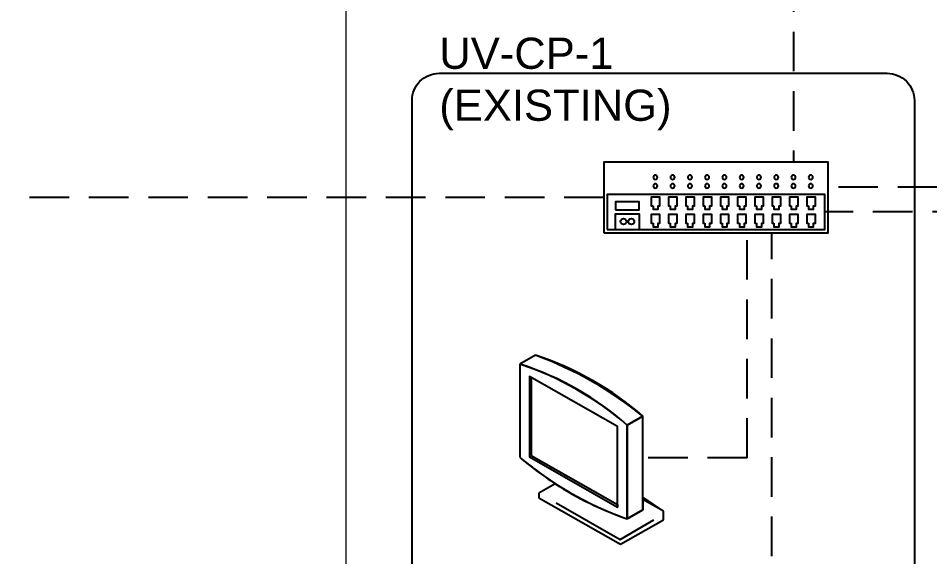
# Paper-space layout 'Sample Network Drawing - A1 Sheet' of a CAD drawing. Extents: x 49 to 806, y 22 to 564.
# Drawn here: x 536.9 to 610, y 156.4 to 199.6 of the extents above; entities that cross this region are included whole.
import ezdxf

# ---------------------------------------------------------------- set-up
doc = ezdxf.new("R2010")
doc.units = 0
doc.linetypes.add('HIDDEN2', pattern=[4.7625, 3.175, -1.5875])
for name, color, linetype, lineweight in [('G-ANNO-SYMB', 1, 'Continuous', 13), ('N-ANNO-TEXT-EXST', 252, 'Continuous', 18), ('N-EQPM-EXST', 252, 'Continuous', 25), ('N-SGNL-ELEC', 4, 'HIDDEN2', 25), ('N-SGNL-ELEC_EXST', 252, 'HIDDEN2', 25)]:
    doc.layers.add(name, color=color, linetype=linetype, lineweight=lineweight)
doc.styles.add('_CGS_2-5_NOTES', font='arial.ttf', dxfattribs={"height": 2.5})

psp = doc.layouts.new('Sample Network Drawing - A1 Sheet')

# ---------------------------------------------------------------- linework, layer by layer
at = {"layer": 'G-ANNO-SYMB', "ltscale": 10}
psp.add_lwpolyline([(563.192, 257.187), (660.53, 257.187), (660.53, 109.469), (563.192, 109.469)], close=True, dxfattribs=at)
at = {"layer": 'N-EQPM-EXST', "linetype": 'Continuous'}
for p, q in [((578.368, 172.603), (577.108, 171.89)), ((578.368, 172.603), (577.108, 171.89)), ((577.108, 171.89), (577.108, 164.415)), ((577.108, 171.89), (577.108, 164.415)), ((585.713, 166.992), (586.973, 167.705)), ((586.973, 161.039), (586.973, 167.705)), ((585.713, 159.487), (585.713, 166.992)), ((579.951, 162.292), (578.645, 161.534)), ((579.951, 162.292), (578.645, 161.534)), ((578.645, 161.534), (578.645, 161.17)), ((578.645, 161.534), (578.645, 161.17)), ((578.645, 161.17), (585.191, 157.44)), ((578.645, 161.17), (585.191, 157.44)), ((588.633, 160.093), (586.973, 161.23)), ((586.973, 161.23), (586.973, 160.199)), ((588.633, 160.093), (586.973, 161.039)), ((586.973, 160.199), (585.713, 159.487)), ((588.633, 159.411), (588.633, 160.093)), ((588.633, 159.411), (588.633, 160.093)), ((585.191, 157.44), (588.633, 159.411)), ((585.191, 157.44), (588.633, 159.411))]:
    psp.add_line(p, q, dxfattribs=at)
at = {"layer": 'N-EQPM-EXST'}
psp.add_lwpolyline([(570.657, 195.202), (606.557, 195.202, -0.414214), (608.745, 193.015), (608.745, 116.099, -0.414214), (606.557, 113.912), (570.657, 113.912, -0.414214), (568.47, 116.099), (568.47, 193.015, -0.414214)], format="xyb", close=True, dxfattribs=at)
at = {"layer": 'N-EQPM-EXST', "linetype": 'Continuous'}
for points in [[(583.846, 182.401), (601.846, 182.401), (601.846, 188.077), (583.846, 188.077)], [(584.127, 182.682), (601.565, 182.682), (601.565, 185.495), (584.127, 185.495)], [(587.792, 184.585), (587.792, 184.308), (588.207, 184.308), (588.207, 184.585), (588.346, 184.585), (588.346, 185.277), (587.654, 185.277), (587.654, 184.585)], [(589.177, 184.585), (589.177, 184.308), (589.592, 184.308), (589.592, 184.585), (589.731, 184.585), (589.731, 185.277), (589.038, 185.277), (589.038, 184.585)], [(590.561, 184.585), (590.561, 184.308), (590.977, 184.308), (590.977, 184.585), (591.115, 184.585), (591.115, 185.277), (590.423, 185.277), (590.423, 184.585)], [(591.946, 184.585), (591.946, 184.308), (592.361, 184.308), (592.361, 184.585), (592.5, 184.585), (592.5, 185.277), (591.807, 185.277), (591.807, 184.585)], [(593.331, 184.585), (593.331, 184.308), (593.746, 184.308), (593.746, 184.585), (593.884, 184.585), (593.884, 185.277), (593.192, 185.277), (593.192, 184.585)], [(594.715, 184.585), (594.715, 184.308), (595.131, 184.308), (595.131, 184.585), (595.269, 184.585), (595.269, 185.277), (594.577, 185.277), (594.577, 184.585)], [(596.1, 184.585), (596.1, 184.308), (596.515, 184.308), (596.515, 184.585), (596.654, 184.585), (596.654, 185.277), (595.961, 185.277), (595.961, 184.585)], [(597.484, 184.585), (597.484, 184.308), (597.9, 184.308), (597.9, 184.585), (598.038, 184.585), (598.038, 185.277), (597.346, 185.277), (597.346, 184.585)], [(598.869, 184.585), (598.869, 184.308), (599.284, 184.308), (599.284, 184.585), (599.423, 184.585), (599.423, 185.277), (598.731, 185.277), (598.731, 184.585)], [(600.254, 184.585), (600.254, 184.308), (600.669, 184.308), (600.669, 184.585), (600.807, 184.585), (600.807, 185.277), (600.115, 185.277), (600.115, 184.585)], [(584.795, 184.257), (586.684, 184.257), (586.684, 184.886), (584.795, 184.886)], [(587.792, 183.179), (587.792, 182.902), (588.207, 182.902), (588.207, 183.179), (588.346, 183.179), (588.346, 183.871), (587.654, 183.871), (587.654, 183.179)], [(589.177, 183.179), (589.177, 182.902), (589.592, 182.902), (589.592, 183.179), (589.731, 183.179), (589.731, 183.871), (589.038, 183.871), (589.038, 183.179)], [(590.561, 183.179), (590.561, 182.902), (590.977, 182.902), (590.977, 183.179), (591.115, 183.179), (591.115, 183.871), (590.423, 183.871), (590.423, 183.179)], [(591.946, 183.179), (591.946, 182.902), (592.361, 182.902), (592.361, 183.179), (592.5, 183.179), (592.5, 183.871), (591.807, 183.871), (591.807, 183.179)], [(593.331, 183.179), (593.331, 182.902), (593.746, 182.902), (593.746, 183.179), (593.884, 183.179), (593.884, 183.871), (593.192, 183.871), (593.192, 183.179)], [(594.715, 183.179), (594.715, 182.902), (595.131, 182.902), (595.131, 183.179), (595.269, 183.179), (595.269, 183.871), (594.577, 183.871), (594.577, 183.179)], [(596.1, 183.179), (596.1, 182.902), (596.515, 182.902), (596.515, 183.179), (596.654, 183.179), (596.654, 183.871), (595.961, 183.871), (595.961, 183.179)], [(597.484, 183.179), (597.484, 182.902), (597.9, 182.902), (597.9, 183.179), (598.038, 183.179), (598.038, 183.871), (597.346, 183.871), (597.346, 183.179)], [(598.869, 183.179), (598.869, 182.902), (599.284, 182.902), (599.284, 183.179), (599.423, 183.179), (599.423, 183.871), (598.731, 183.871), (598.731, 183.179)], [(600.254, 183.179), (600.254, 182.902), (600.669, 182.902), (600.669, 183.179), (600.807, 183.179), (600.807, 183.871), (600.115, 183.871), (600.115, 183.179)], [(578.03, 164.566), (584.945, 160.624), (584.945, 160.412), (584.945, 166.871), (577.877, 170.889), (578.03, 170.814)], [(585.713, 159.487), (586.973, 160.199), (586.973, 167.705), (585.713, 166.992)]]:
    psp.add_lwpolyline(points, close=True, dxfattribs=at)
for points in [[(587.805, 186.869, 1), (588.151, 186.869, 1)], [(589.19, 186.869, 1), (589.536, 186.869, 1)], [(590.574, 186.869, 1), (590.92, 186.869, 1)], [(591.959, 186.869, 1), (592.305, 186.869, 1)], [(593.344, 186.869, 1), (593.69, 186.869, 1)], [(594.728, 186.869, 1), (595.074, 186.869, 1)], [(596.113, 186.869, 1), (596.459, 186.869, 1)], [(597.497, 186.869, 1), (597.844, 186.869, 1)], [(598.882, 186.869, 1), (599.228, 186.869, 1)], [(600.267, 186.869, 1), (600.613, 186.869, 1)], [(587.805, 186.176, 1), (588.151, 186.176, 1)], [(589.19, 186.176, 1), (589.536, 186.176, 1)], [(590.574, 186.176, 1), (590.92, 186.176, 1)], [(591.959, 186.176, 1), (592.305, 186.176, 1)], [(593.344, 186.176, 1), (593.69, 186.176, 1)], [(594.728, 186.176, 1), (595.074, 186.176, 1)], [(596.113, 186.176, 1), (596.459, 186.176, 1)], [(597.497, 186.176, 1), (597.844, 186.176, 1)], [(598.882, 186.176, 1), (599.228, 186.176, 1)], [(600.267, 186.176, 1), (600.613, 186.176, 1)], [(585.189, 183.312, -1), (585.661, 183.312, -1)], [(585.818, 183.312, -1), (586.291, 183.312, -1)]]:
    psp.add_lwpolyline(points, format="xyb", close=True, dxfattribs=at)
for points in [[(584.795, 182.682), (584.795, 183.942), (586.684, 183.942), (586.684, 182.682)], [(577.877, 170.889), (577.877, 164.46), (584.945, 160.412)], [(580.028, 160.775), (585.16, 157.834), (587.864, 159.411)]]:
    psp.add_lwpolyline(points, dxfattribs=at)
for centre, major_axis, ratio, start_param, end_param in [((570.144, 154.59), (23.291, -1.5), 0.831698, 0.818309, 1.263956), ((567.311, 151.071), (28.322, -1.822), 0.831697, 0.858287, 1.223779), ((569.395, 154.521), (22.377, -1.408), 0.831693, 0.807339, 1.271663), ((568.612, 153.548), (23.761, -1.495), 0.831693, 0.821082, 1.25792), ((595.134, 178.925), (25.348, -1.757), 0.831713, -2.302627, -1.893342), ((600.317, 183.796), (33.289, -2.859), 0.831774, -2.268488, -2.155851), ((594.423, 177.761), (23.753, -1.238), 0.831664, -2.181921, -1.902574)]:
    psp.add_ellipse(centre, major_axis=major_axis, ratio=ratio, start_param=start_param, end_param=end_param, dxfattribs=at)
at = {"layer": 'N-SGNL-ELEC'}
for p, q in [((599.061, 203.296), (599.061, 188.077)), ((583.846, 185.239), (534.175, 185.239))]:
    psp.add_line(p, q, dxfattribs=at)
at = {"layer": 'N-SGNL-ELEC_EXST'}
for p, q in [((643.926, 186.077), (601.846, 186.077)), ((641.937, 184.089), (601.565, 184.089)), ((595.338, 164.372), (595.338, 182.401)), ((597.326, 142.2), (597.326, 182.401)), ((595.338, 164.372), (586.973, 164.372))]:
    psp.add_line(p, q, dxfattribs=at)

# ---------------------------------------------------------------- texts
at = {"layer": 'N-ANNO-TEXT-EXST', "insert": (570.657, 190.638), "char_height": 2.5, "width": 37.64313, "attachment_point": 7, "style": '_CGS_2-5_NOTES'}
psp.add_mtext('UV-CP-1\\P(EXISTING)', dxfattribs=at)

doc.saveas('drawing.dxf')
